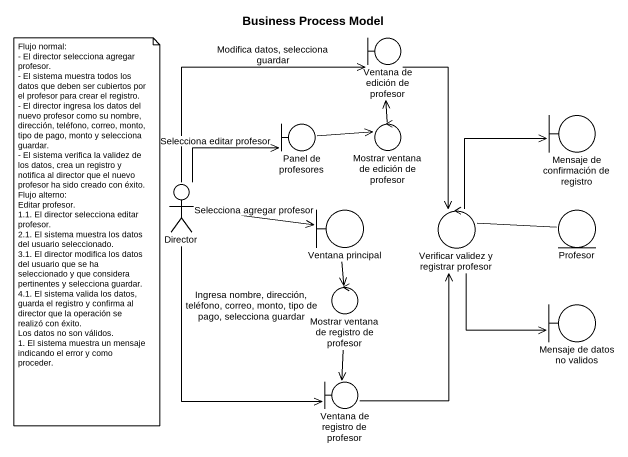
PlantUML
@startuml
title Business Process Model
boundary "Ventana de edición de profesor" as Ventana_de_edición_de
boundary "Panel de profesores" as Panel_de_profesores
control "Mostrar ventana de edición de profesor" as Mostrar_ventana_de_edición
boundary "Mensaje de confirmación de registro" as Mensaje_de_confirmación_de
actor Director
boundary "Ventana principal" as Ventana_principal
control "Verificar validez y registrar profesor" as Verificar_validez_y
entity Profesor
control "Mostrar ventana de registro de profesor" as Mostrar_ventana_de_registro
boundary "Mensaje de datos no validos" as Mensaje_de_datos_no_validos
boundary "Ventana de registro de profesor" as Ventana_de_registro_de
Ventana_de_edición_de --> Verificar_validez_y
Panel_de_profesores -right-> Mostrar_ventana_de_edición
Mostrar_ventana_de_edición -up-> Ventana_de_edición_de
Director -up-> Ventana_de_edición_de : Modifica datos, selecciona guardar
Director -up-> Panel_de_profesores : Selecciona editar profesor
Director -right-> Ventana_principal : Selecciona agregar profesor
Director --> Ventana_de_registro_de : Ingresa nombre, dirección, teléfono, correo, monto, tipo de pago, selecciona guardar
Ventana_principal --> Mostrar_ventana_de_registro
Verificar_validez_y -up-> Mensaje_de_confirmación_de
Verificar_validez_y -right- Profesor
Verificar_validez_y --> Mensaje_de_datos_no_validos
Mostrar_ventana_de_registro --> Ventana_de_registro_de
Ventana_de_registro_de -up-> Verificar_validez_y
note as N1
  Flujo normal:
  - El director selecciona agregar profesor.
  - El sistema muestra todos los datos que deben ser cubiertos por el profesor para crear el registro.
  - El director ingresa los datos del nuevo profesor como su nombre, dirección, teléfono, correo, monto, tipo de pago, monto y selecciona guardar.
  - El sistema verifica la validez de los datos, crea un registro y notifica al director que el nuevo profesor ha sido creado con éxito.
  Flujo alterno:
  Editar profesor.
  1.1. El director selecciona editar profesor.
  2.1. El sistema muestra los datos del usuario seleccionado.
  3.1. El director modifica los datos del usuario que se ha seleccionado y que considera pertinentes y selecciona guardar.
  4.1. El sistema valida los datos, guarda el registro y confirma al director que la operación se realizó con éxito.
  Los datos no son válidos.
  1. El sistema muestra un mensaje indicando el error y como proceder.
end note
@enduml
